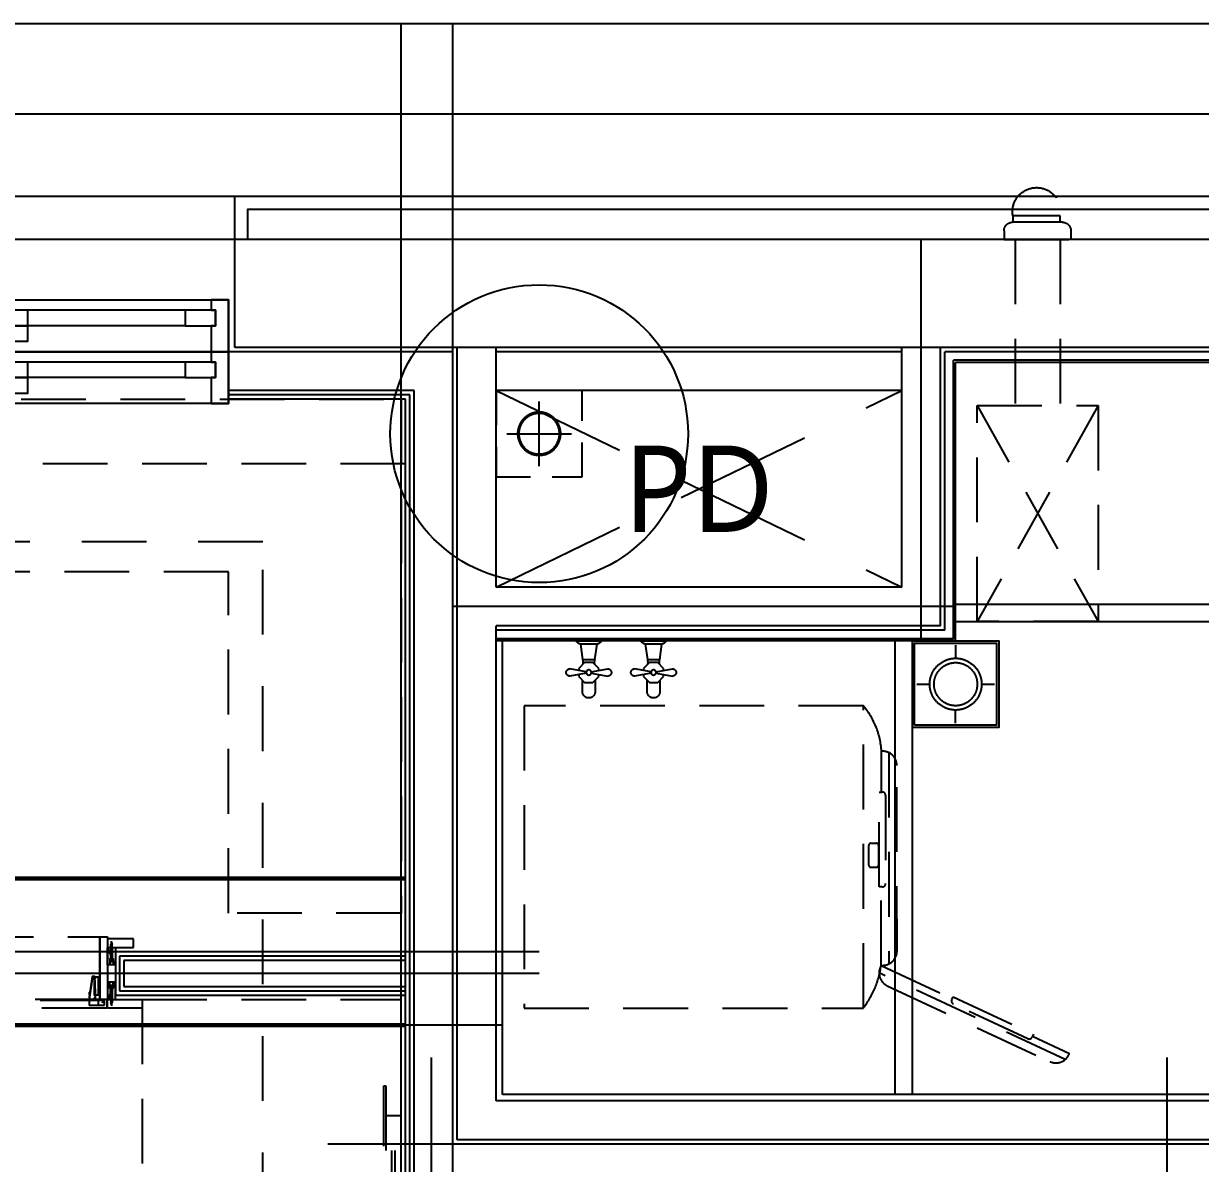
# Model space of a CAD drawing. Header units: millimetres. Extents: x 6886222 to 6919728, y 230959 to 276095.
# Drawn here: x 6892238 to 6894965, y 248949 to 251589 of the extents above; entities that cross this region are included whole.
import ezdxf
from ezdxf.enums import TextEntityAlignment as Align
from ezdxf.xclip import XClip

# ---------------------------------------------------------------- set-up
doc = ezdxf.new("R2010")
doc.units = ezdxf.units.MM
doc.header["$LTSCALE"] = 100
doc.header["$XCLIPFRAME"] = 2
for name, pattern in [('CEN', [62, 60, -1, 0, -1]), ('ST-DASH', [2.7, 1.5, -1.2]), ('U-84C-EX$0$CEN', [62, 60, -1, 0, -1]), ('U-84C-EX$0$CENTER', [65, 60, -2, 1, -2]), ('U-84C-EX$0$H', [1.3, 0.8, -0.5]), ('U-84C-EX$0$HID', [2.3, 1.5, -0.8]), ('U-84C-EX$0$HIDDEN2', [4.7625, 3.175, -1.5875])]:
    doc.linetypes.add(name, pattern=pattern)
doc.layers.get('Defpoints').update_dxf_attribs({"color": 149})
for name, color, linetype in [('ARDM', 7, 'Continuous'), ('BP', 7, 'Continuous'), ('CEN', 1, 'CEN'), ('DIM', 7, 'Continuous'), ('ELE8', 8, 'Continuous'), ('TEXT', 2, 'Continuous'), ('U-84C-EX$0$A-커텐박스', 11, 'U-84C-EX$0$HID'), ('U-84C-EX$0$CEN', 1, 'U-84C-EX$0$CEN'), ('U-84C-EX$0$COL', 2, 'Continuous'), ('U-84C-EX$0$ELE', 6, 'Continuous'), ('U-84C-EX$0$ETC', 6, 'Continuous'), ('U-84C-EX$0$FIN', 5, 'Continuous'), ('U-84C-EX$0$FUR_미설치가구', 8, 'U-84C-EX$0$HID'), ('U-84C-EX$0$INSUL_line', 8, 'Continuous'), ('U-84C-EX$0$OPEN', 1, 'U-84C-EX$0$HIDDEN2'), ('U-84C-EX$0$STXS', 8, 'Continuous'), ('U-84C-EX$0$WAL', 3, 'Continuous'), ('U-84C-EX$0$WIN', 4, 'Continuous'), ('U-84C-EX$0$발코니 입면선', 4, 'Continuous'), ('U-84C-EX$0$확장전', 4, 'U-84C-EX$0$HID'), ('결로방지', 4, 'ST-DASH'), ('기단부-석재', 6, 'Continuous')]:
    doc.layers.add(name, color=color, linetype=linetype)
for name, color, linetype, plot in [('CUT-LINE', 105, 'Continuous', False), ('U-84C-EX$0$MC', 152, 'Continuous', False), ('체크', 2, 'Continuous', False)]:
    doc.layers.add(name, color=color, linetype=linetype, plot=plot)
doc.styles.add('맑은 고딕', font='')
doc.styles.get('맑은 고딕').set_extended_font_data('Malgun Gothic')

# ---------------------------------------------------------------- blocks, each defined once
blk = doc.blocks.new('U-84C-EX$0$WIN_2_1000')
at = {"layer": 'U-84C-EX$0$WIN'}
blk.add_line((0, -290), (0, 50), dxfattribs=at)
at = {"layer": 'U-84C-EX$0$WIN', "color": 5, "linetype": 'Continuous'}
for p, q in [((35, -24), (400, -24)), ((-400, -60), (-35, -60)), ((35, -60), (400, -60)), ((-400, -96), (-35, -96)), ((35, -144), (400, -144)), ((-400, -180), (-35, -180)), ((35, -180), (400, -180)), ((-400, -216), (-35, -216))]:
    blk.add_line(p, q, dxfattribs=at)
at = {"layer": 'U-84C-EX$0$WIN'}
for points in [[(-460, -96), (-470, -96), (-470, -60), (-460, -60), (-460, 0), (-500, 0), (-500, -120), (-460, -120)], [(-500, 0), (500, 0), (500, -120), (-500, -120)], [(460, -24), (470, -24), (470, -60), (460, -60), (460, -120), (500, -120), (500, 0), (460, 0)], [(-35, -60), (35, -60), (35, -24), (-35, -24)], [(470, -24), (400, -24), (400, -60), (470, -60)], [(-470, -96), (-400, -96), (-400, -60), (-470, -60)], [(-35, -96), (35, -96), (35, -60), (-35, -60)], [(-460, -216), (-470, -216), (-470, -180), (-460, -180), (-460, -120), (-500, -120), (-500, -240), (-460, -240)], [(-500, -120), (500, -120), (500, -240), (-500, -240)], [(460, -144), (470, -144), (470, -180), (460, -180), (460, -240), (500, -240), (500, -120), (460, -120)], [(-35, -180), (35, -180), (35, -144), (-35, -144)], [(470, -144), (400, -144), (400, -180), (470, -180)], [(-470, -216), (-400, -216), (-400, -180), (-470, -180)], [(-35, -216), (35, -216), (35, -180), (-35, -180)]]:
    blk.add_lwpolyline(points, close=True, dxfattribs=at)
blk = doc.blocks.new('U-84C-EX$0$세탁기')
at = {"layer": 'U-84C-EX$0$FUR_미설치가구'}
for p, q in [((765.6, 1178.1), (805.6, 1263.5)), ((819.5, 1253.6), (618.7, 822.6)), ((601.2, 827.3), (678.3, 991.8)), ((568.2, 864.1), (138.4, 863.9)), ((199.8, 828), (105.4, 828.2)), ((108.5, 845), (598, 845.2)), ((601.2, 827.3), (419.5, 827.7)), ((0, 786.1), (0, 0)), ((700, 786.1), (0, 786.1)), ((700, 0), (700, 786.1)), ((0, 0), (700, 0))]:
    blk.add_line(p, q, dxfattribs=at)
for points in [[(601.2, 827.3), (604.6, 825.7, 0.414214), (648.5, 841.6), (824, 1218.5, 0.414214), (808.1, 1262.4), (805.6, 1263.5)], [(601.2, 827.3), (601.2, 831.1, 0.414214), (568.2, 864.1), (138.4, 863.9, 0.414214), (105.4, 830.9), (105.4, 828.2)]]:
    blk.add_lwpolyline(points, format="xyb", dxfattribs=at)
for points in [[(680.5, 990.8), (673.9, 993.9), (760.8, 1180.3), (767.4, 1177.2, -0.414214), (771.1, 1167), (690.7, 994.5, -0.414214)], [(419.5, 830), (419.5, 822.8), (199.8, 822.8), (199.8, 830, -0.414214), (207.5, 837.7), (411.8, 837.7, -0.414214)], [(369.3, 821.3, -0.414214), (374.3, 816.3), (374.3, 803.8, -0.414214), (369.3, 798.8), (323.3, 798.8, -0.414214), (318.3, 803.8), (318.3, 816.3, -0.414214), (323.3, 821.3)]]:
    blk.add_lwpolyline(points, format="xyb", close=True, dxfattribs=at)
for centre, radius, start, end in [((115.8, 649.2), 179.3, 93.3196, 130.2283), ((574, 622.9), 206.1, 52.3352, 82.4363)]:
    blk.add_arc(centre, radius, start, end, dxfattribs=at)
blk = doc.blocks.new('U-84C-EX$0$A$Cd8f55ee0')
at = {"layer": 'U-84C-EX$0$FUR_미설치가구'}
for p, q in [((-192.5, 375), (-192.5, 390)), ((-192.5, 390), (-82.5, 390)), ((-192.5, 375), (-192.5, 390)), ((-82.5, 390), (-82.5, 375)), ((-82.5, 390), (-82.5, 375)), ((-217, 355), (-217, 335)), ((-217, 355), (-217, 335)), ((-197, 375), (-82, 375)), ((-62, 355), (-62, 335)), ((-62, 335), (-217, 335)), ((-62, 335), (-217, 335)), ((-192.5, 335), (-192.5, -50)), ((-87.5, 335), (-87.5, -50)), ((-280, -50), (0, -550)), ((0, -50), (-280, -550))]:
    blk.add_line(p, q, dxfattribs=at)
blk.add_lwpolyline([(-280, -550), (0, -550), (0, -50), (-280, -50)], close=True, dxfattribs=at)
for centre, radius, start, end in [((-137.5, 399.2), 55.8, 350.4727, 189.5273), ((-197, 355), 20, 90, 180), ((-197, 355), 20, 90, 180), ((-82, 355), 20, 0, 90)]:
    blk.add_arc(centre, radius, start, end, dxfattribs=at)
blk = doc.blocks.new('U-84C-EX$0$FUR_발코니_수전')
at = {"layer": 'U-84C-EX$0$STXS'}
for p, q in [((0, 0), (-29.2, 0)), ((0, 0), (-29.2, 0)), ((29.2, 0), (0, 0)), ((29.2, 0), (0, 0)), ((-19.9, -7), (0, -7)), ((-19.9, -7), (0, -7)), ((-14.3, -42.9), (-19.3, -7)), ((-14.3, -42.9), (-19.3, -7)), ((0, -7), (19.9, -7)), ((0, -7), (19.9, -7)), ((19.3, -7), (14.3, -42.9)), ((19.3, -7), (14.3, -42.9)), ((-23.1, -63.4), (-9.6, -49.8)), ((-23.1, -63.4), (-9.6, -49.8)), ((0, -42.9), (-14.3, -42.9)), ((0, -42.9), (-14.3, -42.9)), ((-9.6, -49.8), (9.6, -49.8)), ((-9.6, -49.8), (9.6, -49.8)), ((14.3, -42.9), (0, -42.9)), ((14.3, -42.9), (0, -42.9)), ((9.6, -49.8), (23.1, -63.4)), ((9.6, -49.8), (23.1, -63.4)), ((-5.8, -71.3), (-44, -64.6)), ((-5.8, -71.3), (-44, -64.6)), ((-5.8, -74.6), (-44, -81.3)), ((-5.8, -74.6), (-44, -81.3)), ((-23.1, -68.2), (-23.1, -63.4)), ((-23.1, -68.2), (-23.1, -63.4)), ((-23.1, -82.5), (-23.1, -77.6)), ((-23.1, -82.5), (-23.1, -77.6)), ((5.8, -71.3), (44, -64.6)), ((5.8, -71.3), (44, -64.6)), ((5.8, -74.6), (44, -81.3)), ((5.8, -74.6), (44, -81.3)), ((23.1, -63.4), (23.1, -68.2)), ((23.1, -63.4), (23.1, -68.2)), ((23.1, -77.6), (23.1, -82.5)), ((23.1, -77.6), (23.1, -82.5)), ((-9.6, -96), (-23.1, -82.5)), ((-9.6, -96), (-23.1, -82.5)), ((-14.7, -90.9), (-14.7, -117.3)), ((-14.7, -90.9), (-14.7, -117.3)), ((9.6, -96), (-9.6, -96)), ((9.6, -96), (-9.6, -96)), ((23.1, -82.5), (9.6, -96)), ((23.1, -82.5), (9.6, -96)), ((14.7, -117.3), (14.7, -90.9)), ((14.7, -117.3), (14.7, -90.9))]:
    blk.add_line(p, q, dxfattribs=at)
blk.add_circle((0, -72.9), 5.91, dxfattribs=at)
blk.add_circle((0, -72.9), 5.91, dxfattribs=at)
for centre, radius, start, end in [((-17.5, 6), 13.2, 207.1852, 259.412), ((-17.5, 6), 13.2, 207.1852, 259.412), ((17.5, 6), 13.2, 280.588, 332.8148), ((17.5, 6), 13.2, 280.588, 332.8148), ((-41.6, -49.9), 28.1, 351.511, 14.308), ((-41.6, -49.9), 28.1, 351.511, 14.308), ((41.6, -49.9), 28.1, 165.692, 188.489), ((41.6, -49.9), 28.1, 165.692, 188.489), ((-44, -72.9), 8.37, 90, 270), ((-44, -72.9), 8.37, 90, 270), ((44, -72.9), 8.37, 270, 90), ((44, -72.9), 8.37, 270, 90), ((0, -117.3), 14.7, 180, 0), ((0, -117.3), 14.7, 180, 0)]:
    blk.add_arc(centre, radius, start, end, dxfattribs=at)
blk = doc.blocks.new('U-84C-EX$0$FUR_발코니_드레인')
at = {"layer": 'U-84C-EX$0$STXS'}
for p, q in [((100, 190), (100, 160)), ((10, 100), (40, 100)), ((190, 100), (160, 100)), ((100, 40), (100, 10))]:
    blk.add_line(p, q, dxfattribs=at)
for points in [[(0, 200), (200, 200), (200, 0), (0, 0)], [(5, 195), (195, 195), (195, 5), (5, 5)]]:
    blk.add_lwpolyline(points, close=True, dxfattribs=at)
for radius in [60, 50]:
    blk.add_circle((100, 100), radius, dxfattribs=at)
blk = doc.blocks.new('U-84C-EX$0$A$C0F6223D8')
at = {"layer": 'U-84C-EX$0$FUR_미설치가구', "color": 251, "linetype": 'U-84C-EX$0$CENTER', "ltscale": 0.5}
blk.add_line((49.4, 9), (0, 9), dxfattribs=at)
at = {"layer": 'U-84C-EX$0$FUR_미설치가구', "color": 8}
for p, q in [((3, 9), (8, 10.5)), ((3, 9), (8, 7.5)), ((9.2, 11), (7.8, 7)), ((39, 10.5), (8, 10.5)), ((39, 7.5), (8, 7.5)), ((11.2, 11), (9.8, 7)), ((13.2, 11), (11.8, 7)), ((15.2, 11), (13.8, 7)), ((17.2, 11), (15.8, 7)), ((19.2, 11), (17.8, 7)), ((21.2, 11), (19.8, 7)), ((23.2, 11), (21.8, 7)), ((25.2, 11), (23.8, 7)), ((27.2, 11), (25.8, 7)), ((29.2, 11), (27.8, 7)), ((31.2, 11), (29.8, 7)), ((33.2, 11), (31.8, 7)), ((35.2, 11), (33.8, 7)), ((37.2, 11), (35.8, 7)), ((39.2, 11), (37.8, 7)), ((39, 10.5), (40, 11.5)), ((39, 7.5), (40, 6.5)), ((41, 12.5), (40, 12.5)), ((40, 12.5), (40, 11.5)), ((40, 6.5), (40, 5.5)), ((41, 5.5), (40, 5.5)), ((41, 12.5), (41, 5.5))]:
    blk.add_line(p, q, dxfattribs=at)
at = {"layer": 'U-84C-EX$0$FUR_미설치가구', "color": 1, "linetype": 'U-84C-EX$0$CENTER'}
blk.add_line((55, 18), (15, 0), dxfattribs=at)
at = {"layer": 'U-84C-EX$0$FUR_미설치가구', "color": 9}
for p, q in [((15, 11), (40, 11)), ((15, 7), (40, 7)), ((40, 11), (40, 13)), ((40, 13), (55, 13)), ((40, 7), (40, 5)), ((40, 5), (55, 5))]:
    blk.add_line(p, q, dxfattribs=at)
at = {"layer": 'U-84C-EX$0$FUR_미설치가구', "color": 7}
blk.add_lwpolyline([(15, 18), (55, 18), (55, 0), (15, 0)], close=True, dxfattribs=at)
blk = doc.blocks.new('U-84C-EX$0$110힌지싸이드')
at = {"layer": 'U-84C-EX$0$FUR_미설치가구', "color": 251, "ltscale": 0.6}
for p, q in [((0, 0), (0, 11.5)), ((0, 0.7), (15.3, 0.7)), ((0, 0), (40, 0)), ((0.5, 12), (34.5, 12)), ((12.7, 12), (12.7, 0.7)), ((14.5, -1), (14.5, 0)), ((15.3, 0.7), (15.3, 0)), ((35, 0), (35, 11.5)), ((40, -1.2), (40, 0)), ((10, -12), (21.1, -12)), ((10, -53.4), (10, -12)), ((10, -18), (10.5, -18)), ((10.8, -53.4), (10.8, -12)), ((12.5, -36.8), (12.5, -20)), ((13.5, -53.4), (13.5, -12)), ((15.5, -2), (39.2, -2)), ((19.9, -2), (19.9, -7.9)), ((21.4, -44.8), (21, -9.7)), ((22.7, -55.3), (22.7, -11.8)), ((26.9, -55.3), (34.5, -2)), ((28, -54.3), (35.5, -2)), ((32.8, -18.4), (34.6, -18.4)), ((33.6, -12.4), (35, -12.4)), ((34.2, -12.4), (33.6, -18.4)), ((34.5, -15.7), (34.5, -15.1)), ((34.5, -15.1), (34.8, -15.1)), ((34.5, -15.7), (34.8, -15.7)), ((34.6, -18.4), (34.8, -15.7)), ((34.8, -15.1), (35, -12.4)), ((10, -28.3), (13.5, -28.3)), ((10, -38.8), (10.5, -38.8)), ((10, -53.4), (12.5, -53.4)), ((12.5, -53.4), (20.7, -53.4)), ((20.7, -53.3), (20.7, -50.7)), ((22.7, -55.3), (27.2, -55.3))]:
    blk.add_line(p, q, dxfattribs=at)
blk.add_lwpolyline([(1.6, 1.5), (0.7, 2.3), (3.6, 5.8), (4.6, 5)], close=True, dxfattribs=at)
for radius in [1.38, 1.18]:
    blk.add_circle((22, -3.9), radius, dxfattribs=at)
for centre, radius, start, end in [((0.5, 11.5), 0.5, 90, 180), ((34.5, 11.5), 0.5, 0, 90), ((10.5, -20), 2, 0, 90), ((15.5, -1), 1, 180, 270), ((21.9, -7.9), 2, 180, 246.0878), ((17.4, -18), 8.99, 62.0351, 66.0878), ((20.7, -11.8), 2, 0, 62.0351), ((39.2, -1.2), 0.8, 270, 0), ((10.5, -36.8), 2, 270, 0), ((18.4, -47.4), 3.97, 304.9393, 41.3524), ((22.7, -53.3), 2, 180, 270), ((27.2, -54.4), 0.9, 270, 9.2977)]:
    blk.add_arc(centre, radius, start, end, dxfattribs=at)
blk = doc.blocks.new('U-84C-EX$0$드레스룸_1')
at = {"layer": 'U-84C-EX$0$FUR_미설치가구', "linetype": 'U-84C-EX$0$HID'}
for p, q in [((680, 120, 0), (620, 120, 0)), ((662, 80, -0.5), (680, 120, -0.5)), ((1498, 80, -0.5), (1480, 120, -0.5)), ((600, 0), (0, 0, 0)), ((0, -1000), (0, 0, 0)), ((600, 0), (600, -1000)), ((0, -730, 0), (0, -270, 0)), ((0, -270, 0), (35, -270, 0)), ((13.5, -730, 0), (13.5, -270, 0)), ((21.5, -730, 0), (21.5, -270, 0)), ((35, -730, 0), (0, -730)), ((0, -1000, 0), (600, -1000))]:
    blk.add_line(p, q, dxfattribs=at)
for points, elevation in [([(680, 140), (680, 120), (620, 120), (620, 140)], -0.5), ([(698, 0), (698, 145), (680, 145), (680, 0)], -0.5), ([(698, 145), (698, 0), (1462, 0), (1462, 145)], -0.5), ([(1462, 0), (1462, 145), (1480, 145), (1480, 0)], -0.5), ([(1480, 140), (1480, 120), (1540, 120), (1540, 140)], -0.5), ([(662, 120), (662, 80), (680, 80), (680, 120)], -0.5), ([(1498, 120), (1498, 80), (1480, 80), (1480, 120)], -0.5), ([(680, -20), (680, 0), (600, 0), (600, -20)], 0), ([(1066, -20), (1066, -2), (682, -2), (682, -20)], -0.5), ([(1070, -20), (1070, -2), (1478, -2), (1478, -20)], -0.5), ([(1480, -20), (1480, 0), (1540, 0), (1540, -20)], -0.5), ([(35, -800), (40, -800), (40, -200), (35, -200)], 0)]:
    blk.add_lwpolyline(points, close=True, dxfattribs=dict(at, elevation=elevation))
at = {"layer": 'U-84C-EX$0$FUR_미설치가구', "linetype": 'U-84C-EX$0$HID', "xscale": -1}
for name, p, rotation in [('U-84C-EX$0$A$C0F6223D8', (680, 135, -0.5), 90), ('U-84C-EX$0$110힌지싸이드', (688, -2, 0), 180.0000021659473), ('U-84C-EX$0$A$C0F6223D8', (1480, -15, 0), 270)]:
    blk.add_blockref(name, p, dxfattribs=dict(at, rotation=rotation))
at = {"layer": 'U-84C-EX$0$FUR_미설치가구', "linetype": 'U-84C-EX$0$HID'}
for name, p, rotation in [('U-84C-EX$0$A$C0F6223D8', (1480, 135, -0.5), 270), ('U-84C-EX$0$A$C0F6223D8', (680, -15, 0), 90), ('U-84C-EX$0$110힌지싸이드', (1472, -2, 0), 179.9999978340528)]:
    blk.add_blockref(name, p, dxfattribs=dict(at, rotation=rotation))
blk = doc.blocks.new('U-84C-EX$0$D100-우수')
at = {"layer": 'Defpoints', "linetype": 'U-84C-EX$0$H'}
blk.add_lwpolyline([(200, 0), (0, 0), (0, 200), (200, 200)], close=True, dxfattribs=at)
at = {"layer": 'U-84C-EX$0$ETC', "color": 1}
for p, q in [((100, 175), (100, 25)), ((25, 100), (175, 100))]:
    blk.add_line(p, q, dxfattribs=at)
at = {"layer": 'U-84C-EX$0$ETC', "color": 4}
blk.add_circle((100, 100), 50, dxfattribs=at)
at = {"layer": 'U-84C-EX$0$ETC', "color": 8}
blk.add_circle((100, 100), 47, dxfattribs=at)
blk = doc.blocks.new('U-84C-EX')
at = {"layer": 'U-84C-EX$0$A-커텐박스'}
blk.add_line((13045, 2000), (14865, 2000), dxfattribs=at)
at = {"layer": 'U-84C-EX$0$CEN'}
for p, q in [((12935, 225), (12935, 3020)), ((4095, 2520), (17025, 2520)), ((11850, 1590), (11850, 2520)), ((11770, 1670), (12935, 1670)), ((12735, 870), (17025, 870)), ((12735, 820), (14990, 820)), ((12985, 625), (12985, -510)), ((10135, 425), (13225, 425))]:
    blk.add_line(p, q, dxfattribs=at)
at = {"layer": 'U-84C-EX$0$COL'}
for p, q in [((11095, 2520), (13440, 2520)), ((13440, 2270), (13440, 2520)), ((11095, 2270), (13440, 2270))]:
    blk.add_line(p, q, dxfattribs=at)
at = {"layer": 'U-84C-EX$0$ELE'}
for p, q in [((11770, 1675), (10400, 1675)), ((11770, 1635), (10400, 1635))]:
    blk.add_line(p, q, dxfattribs=at)
for points in [[(11870, 540), (11870, 1590)], [(11910, 540), (11910, 1590)]]:
    blk.add_lwpolyline(points, dxfattribs=at)
at = {"layer": 'U-84C-EX$0$FIN'}
for p, q in [((11080, 2235), (11770, 2235)), ((11770, 1590), (11770, 2235)), ((13035, 2160), (13455, 2160)), ((13035, 335), (13035, 2160)), ((13045, 2150), (13455, 2150)), ((13045, 335), (13045, 2150)), ((11770, 1590), (12835, 1590)), ((12820, 540), (12820, 1590)), ((13045, 870), (13717, 870)), ((13045, 860), (13707, 860)), ((13045, 850), (13697, 850)), ((13697, 850), (13697, 790)), ((13707, 860), (13707, 780)), ((13717, 870), (13717, 770)), ((13697, 790), (13045, 790)), ((13707, 780), (13045, 780)), ((13717, 770), (13045, 770)), ((10175, 540), (12820, 540))]:
    blk.add_line(p, q, dxfattribs=at)
at = {"layer": 'U-84C-EX$0$FUR_미설치가구', "linetype": 'U-84C-EX$0$HID'}
blk.add_lwpolyline([(13455, 960), (13455, 1750), (14455, 1750), (14455, 960), (14855, 960), (14855, 2150), (13055, 2150), (13055, 960)], close=True, dxfattribs=at)
at = {"layer": 'U-84C-EX$0$INSUL_line'}
for p, q in [((11080, 2260), (11795, 2260)), ((11080, 2240), (11775, 2240)), ((11775, 1595), (11775, 2240)), ((11795, 1615), (11795, 2260)), ((11895, 2260), (12835, 2260)), ((12935, 2260), (13455, 2260)), ((12935, 425), (12935, 2260)), ((11895, 2170), (12835, 2170)), ((13025, 2170), (13455, 2170)), ((13025, 335), (13025, 2170)), ((11795, 1615), (12835, 1615)), ((11775, 1595), (12835, 1595)), ((10285, 425), (12935, 425))]:
    blk.add_line(p, q, dxfattribs=at)
at = {"layer": 'U-84C-EX$0$MC'}
for p, q in [((13055, -510), (13055, 3020)), ((12820, 700), (17025, 700)), ((11280, -2170), (11280, 625))]:
    blk.add_line(p, q, dxfattribs=at)
at = {"layer": 'U-84C-EX$0$OPEN'}
for p, q in [((12835, 2170), (11895, 1715)), ((12835, 1715), (11895, 2170))]:
    blk.add_line(p, q, dxfattribs=at)
at = {"layer": 'U-84C-EX$0$WAL'}
for p, q in [((11805, 1625), (11805, 2270)), ((11895, 1715), (11895, 2270)), ((12835, 1715), (12835, 2270)), ((12925, 435), (12925, 2270)), ((11895, 1715), (12835, 1715)), ((11805, 1625), (12835, 1625)), ((12835, 525), (12835, 1625)), ((10295, 525), (12835, 525)), ((10295, 435), (12925, 435))]:
    blk.add_line(p, q, dxfattribs=at)
at = {"layer": 'U-84C-EX$0$발코니 입면선'}
blk.add_line((13440, 2520), (14470, 2520), dxfattribs=at)
at = {"layer": 'U-84C-EX$0$확장전', "const_width": 10}
for points in [[(14865, 1040), (13045, 1040)], [(14855, -5450), (14855, 700), (13045, 700)]]:
    blk.add_lwpolyline(points, dxfattribs=at)
at = {"layer": 'U-84C-EX$0$FUR_미설치가구'}
blk.add_blockref('U-84C-EX$0$A$Cd8f55ee0', (11720, 2185), dxfattribs=at)
at = {"layer": 'U-84C-EX$0$FUR_미설치가구', "xscale": -1.000000000000001, "rotation": 90}
blk.add_blockref('U-84C-EX$0$세탁기', (12770, 1440), dxfattribs=at)
at = {"layer": 'U-84C-EX$0$FUR_미설치가구', "linetype": 'U-84C-EX$0$HID'}
blk.add_blockref('U-84C-EX$0$드레스룸_1', (13055, 760), dxfattribs=at)
at = {"layer": 'U-84C-EX$0$STXS', "rotation": 180}
blk.add_blockref('U-84C-EX$0$D100-우수', (12835, 2170), dxfattribs=at)
at = {"layer": 'U-84C-EX$0$STXS', "xscale": -1.000000000000001, "rotation": 270}
blk.add_blockref('U-84C-EX$0$FUR_발코니_드레인', (11670, 1390), dxfattribs=at)
at = {"layer": 'U-84C-EX$0$STXS', "extrusion": (0, 0, -1), "xscale": -1, "zscale": -1, "rotation": 359.9999999999999}
for p in [(-12470, 1590), (-12620, 1590)]:
    blk.add_blockref('U-84C-EX$0$FUR_발코니_수전', p, dxfattribs=at)
at = {"layer": 'U-84C-EX$0$WIN', "xscale": -1, "rotation": 180}
blk.add_blockref('U-84C-EX$0$WIN_2_1000', (13955, 2140), dxfattribs=at)
blk = doc.blocks.new('DIM-301-TF')
at = {"layer": 'CEN'}
blk.add_line((16270, -25065), (3270, -25065), dxfattribs=at)
blk = doc.blocks.new('301 NAME')
at = {"layer": 'TEXT', "linetype": 'Continuous', "style": '맑은 고딕'}
blk.add_text('PD', height=200, dxfattribs=at).set_placement((6893803.1, 250511.9), align=Align.MIDDLE_CENTER)
blk = doc.blocks.new('A$C91700e87')
at = {"layer": 'TEXT'}
blk.add_blockref('301 NAME', (-6890908.1, -241299.4), dxfattribs=at)
blk = doc.blocks.new('A$Cd01e152a')
at = {"layer": '체크'}
blk.add_circle((2175, 8990), 344.9, dxfattribs=at)
blk = doc.blocks.new('기단부-301-TF')
at = {"layer": 'ELE8'}
blk.add_line((5825, -25255), (6855, -25255), dxfattribs=at)
at = {"layer": '기단부-석재'}
for points in [[(6855, -25355), (6855, -25255), (9200, -25255), (9200, -25355)], [(6885, -25355), (6885, -25285), (9170, -25285), (9170, -25355)]]:
    blk.add_lwpolyline(points, dxfattribs=at)

msp = doc.modelspace()

# ---------------------------------------------------------------- block references
at = {"layer": 'BP'}
ref = msp.add_blockref('U-84C-EX', (6906168.1, 248569.4), dxfattribs=dict(at, xscale=-1))
XClip(ref).set_block_clipping_path([(17025.0000000028, -7770.1978698203), (17025.0000000028, 3020.0000000003), (4145.7978996271, 3020.0000000003), (4145.7978996281, 325.0000000014), (599.9999999972, 325.0000000014), (599.9999999972, -7770.1978698203)])

# ---------------------------------------------------------------- next in the draw order: linework, layer by layer
at = {"layer": 'CUT-LINE'}
msp.add_lwpolyline([(6889143.1, 240799.2), (6889143.1, 251589.4), (6902022.3, 251589.4), (6902022.3, 248894.4), (6905568.1, 248894.4), (6905568.1, 240799.2)], close=True, dxfattribs=at)
at = {"layer": '결로방지'}
msp.add_lwpolyline([(6894923.1, 248554.4), (6892793.1, 248554.4), (6892793.1, 250389.4), (6891608.1, 250389.4), (6891608.1, 248974.4), (6890343.1, 248974.4), (6890343.1, 243424.4), (6890708.1, 243424.4), (6890708.1, 243449.4), (6894923.1, 243449.4)], dxfattribs=at)

# ---------------------------------------------------------------- next in the draw order: block references
at = {"layer": 'ARDM'}
msp.add_blockref('A$Cd01e152a', (6891258.1, 241649.4), dxfattribs=at)
at = {"layer": 'BP'}
msp.add_blockref('A$C91700e87', (6890908.1, 241299.4), dxfattribs=at)
at = {"layer": 'DIM'}
msp.add_blockref('DIM-301-TF', (6885873.1, 276444.4), dxfattribs=at)
at = {"layer": '기단부-석재'}
msp.add_blockref('기단부-301-TF', (6885873.1, 276444.4), dxfattribs=at)

doc.saveas('drawing.dxf')
